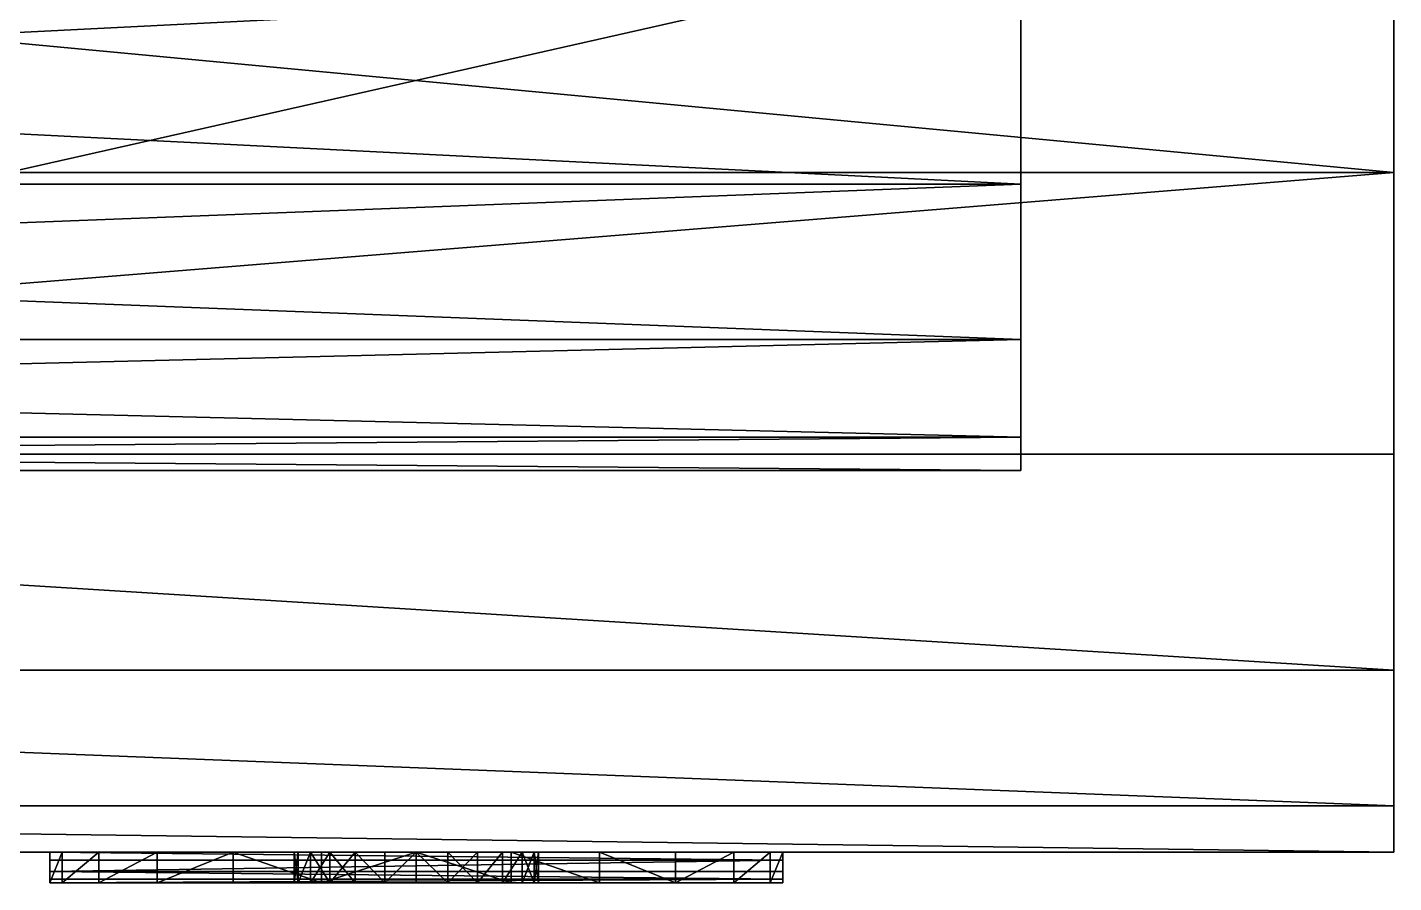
# Model space of a CAD drawing. Header units: inches. Extents: x -12 to 148, y 134 to 270.
# Drawn here: x 58.29 to 62.764, y 159.534 to 162.335 of the extents above; entities that cross this region are included whole.
import ezdxf

# ---------------------------------------------------------------- set-up
doc = ezdxf.new("R2010")
doc.units = ezdxf.units.IN
doc.header["$MEASUREMENT"] = 0

# ---------------------------------------------------------------- blocks, each defined once
blk = doc.blocks.new('Group_1')
for p, q in [((89, 144.005, 40), (56.5, 144.005, 40)), ((66.75, 144.005, 137.838), (66.75, 30, 137.838)), ((75.966, 144.005, 130.766), (75.966, 30, 130.766)), ((83.038, 144.005, 121.55), (83.038, 30, 121.55)), ((87.484, 144.005, 110.817), (87.484, 30, 110.817)), ((89, 0, 40), (89, 144.005, 40)), ((89, 144.005, 99.3), (89, 30, 99.3)), ((89, 144.005, 40), (89, 144.005, 99.3)), ((67.127, 0, 76.673), (67.127, 131.8, 76.673)), ((67.127, 0, 121.927), (67.127, 131.8, 121.927)), ((72.213, 0, 83.3), (72.213, 131.8, 83.3)), ((72.213, 0, 115.3), (72.213, 131.8, 115.3)), ((75.41, 0, 107.582), (75.41, 131.8, 107.582)), ((75.41, 0, 91.018), (75.41, 131.8, 91.018)), ((76.5, 0, 99.3), (76.5, 131.8, 99.3)), ((89, 124.005, 12), (90, 124.005, 12)), ((89, 124.005, 12), (89, 124.005, 79.752)), ((89, 124.005, 79.752), (89, 100.005, 79.752)), ((89.26, 124.005, 79.564), (89.26, 100.005, 79.564)), ((89.636, 124.005, 79.111), (89.636, 100.005, 79.111)), ((89.888, 124.005, 78.578), (89.888, 100.005, 78.578)), ((90, 124.005, 12), (90, 124.005, 78)), ((90, 124.005, 78), (90, 100.005, 78)), ((89, 123.596, 8.894), (90, 123.596, 8.894)), ((89, 122.397, 6), (90, 122.397, 6)), ((89, 120.49, 3.515), (90, 120.49, 3.515)), ((89, 118.005, 1.608), (90, 118.005, 1.608)), ((90, 116.005, 12), (89, 116.005, 12)), ((89, 116.005, 12), (89, 115.869, 13.035)), ((89, 115.869, 10.965), (89, 116.005, 12)), ((90, 115.869, 13.035), (89, 115.869, 13.035)), ((90, 115.869, 10.965), (89, 115.869, 10.965)), ((89, 115.469, 10), (89, 115.869, 10.965)), ((89, 115.869, 13.035), (89, 115.469, 14)), ((90, 115.469, 10), (89, 115.469, 10)), ((89, 114.833, 9.172), (89, 115.469, 10)), ((89, 115.469, 14), (89, 114.833, 14.828)), ((90, 115.469, 14), (89, 115.469, 14)), ((89, 115.111, 0.409), (90, 115.111, 0.409)), ((90, 114.833, 9.172), (89, 114.833, 9.172)), ((89, 114.005, 8.536), (89, 114.833, 9.172)), ((89, 114.833, 14.828), (89, 114.005, 15.464)), ((90, 114.833, 14.828), (89, 114.833, 14.828)), ((90, 114.005, 8.536), (89, 114.005, 8.536)), ((89, 113.04, 8.136), (89, 114.005, 8.536)), ((89, 114.005, 15.464), (89, 113.04, 15.864)), ((90, 114.005, 15.464), (89, 114.005, 15.464)), ((90, 113.04, 8.136), (89, 113.04, 8.136)), ((89, 112.005, 8), (89, 113.04, 8.136)), ((89, 113.04, 15.864), (89, 112.005, 16)), ((90, 113.04, 15.864), (89, 113.04, 15.864)), ((89, 112.005), (90, 112.005)), ((89, 110.97, 8.136), (89, 112.005, 8)), ((89, 112.005, 16), (89, 110.97, 15.864)), ((90, 112.005, 8), (89, 112.005, 8)), ((90, 112.005, 16), (89, 112.005, 16)), ((89, 110.005, 8.536), (89, 110.97, 8.136)), ((89, 110.97, 15.864), (89, 110.005, 15.464)), ((90, 110.97, 8.136), (89, 110.97, 8.136)), ((90, 110.97, 15.864), (89, 110.97, 15.864)), ((89, 109.177, 9.172), (89, 110.005, 8.536)), ((90, 110.005, 8.536), (89, 110.005, 8.536)), ((89, 110.005, 15.464), (89, 109.177, 14.828)), ((90, 110.005, 15.464), (89, 110.005, 15.464)), ((90, 109.177, 14.828), (89, 109.177, 14.828)), ((89, 109.177, 14.828), (89, 108.541, 14)), ((90, 109.177, 9.172), (89, 109.177, 9.172)), ((89, 108.541, 10), (89, 109.177, 9.172)), ((89, 108.899, 0.409), (90, 108.899, 0.409)), ((90, 108.541, 14), (89, 108.541, 14)), ((89, 108.541, 14), (89, 108.141, 13.035)), ((89, 108.141, 10.965), (89, 108.541, 10)), ((90, 108.541, 10), (89, 108.541, 10)), ((90, 108.141, 13.035), (89, 108.141, 13.035)), ((89, 108.141, 13.035), (89, 108.005, 12)), ((89, 108.005, 12), (89, 108.141, 10.965)), ((90, 108.141, 10.965), (89, 108.141, 10.965)), ((90, 108.005, 12), (89, 108.005, 12)), ((89, 106.005, 1.608), (90, 106.005, 1.608)), ((89, 103.52, 3.515), (90, 103.52, 3.515)), ((89, 101.613, 6), (90, 101.613, 6)), ((89, 100.414, 8.894), (90, 100.414, 8.894)), ((89, 100.005, 12), (90, 100.005, 12)), ((89, 100.005, 12), (89, 100.005, 79.752)), ((90, 100.005, 12), (90, 100.005, 78))]:
    blk.add_line(p, q)
at = {"extrusion": (0, -1, 7.58936e-17)}
blk.add_circle((44.5, 99.3, -131.8), 32, dxfattribs=at)
at = {"extrusion": (1, -1.11022e-16, 0)}
blk.add_circle((112.005, 12, 90), 4, dxfattribs=at)
at = {"extrusion": (0, 1, 0)}
blk.add_arc((-44.5, 99.3, 144.005), 44.5, 0, 180, dxfattribs=at)
at = {"extrusion": (1, 0, 0)}
blk.add_arc((112.005, 12, 89), 12, 180, 0, dxfattribs=at)
at = {"extrusion": (-3.89061e-14, -1, 7.67489e-15)}
blk.add_arc((87.65, 77.845, -124.005), 2.355, 3.7764, 54.7095, dxfattribs=at)
at = {"extrusion": (1, 3.75996e-15, 0)}
blk.add_arc((112.005, 12, 90), 12, 180, 0, dxfattribs=at)
at = {"extrusion": (1.84433e-14, -1, 1.14603e-14)}
blk.add_arc((87.65, 77.845, -100.005), 2.355, 3.7764, 54.7095, dxfattribs=at)
mesh = blk.add_polyface()
corners = [(0, 144.005, 99.3), (32.5, 144.005, 40), (0, 144.005, 40), (32.5, 144.005, 90.184), (31.336, 144.005, 91.7), (29.818, 144.005, 95.366), (29.3, 144.005, 99.3), (1.516, 144.005, 110.817), (29.818, 144.005, 103.234), (31.336, 144.005, 106.9), (33.752, 144.005, 110.048), (36.9, 144.005, 112.464), (5.962, 144.005, 121.55), (40.566, 144.005, 113.982), (44.5, 144.005, 114.5), (56.5, 144.005, 90.184), (89, 144.005, 40), (56.5, 144.005, 40), (89, 144.005, 99.3), (57.664, 144.005, 91.7), (59.182, 144.005, 95.366), (59.7, 144.005, 99.3), (59.182, 144.005, 103.234), (87.484, 144.005, 110.817), (57.664, 144.005, 106.9), (55.248, 144.005, 110.048), (52.1, 144.005, 112.464), (83.038, 144.005, 121.55), (48.434, 144.005, 113.982), (13.034, 144.005, 130.766), (75.966, 144.005, 130.766), (22.25, 144.005, 137.838), (66.75, 144.005, 137.838), (32.983, 144.005, 142.284), (56.017, 144.005, 142.284), (44.5, 144.005, 143.8)]
mesh.append_faces([[corners[k] for k in face] for face in [(0, 1, 2), (15, 16, 17), (34, 33, 35)]], dxfattribs={"vtx0": -1})
mesh.append_faces([[corners[k] for k in face] for face in [(1, 0, 3), (3, 0, 4), (4, 0, 5), (5, 0, 6), (6, 7, 8), (8, 7, 9), (9, 7, 10), (10, 7, 11), (11, 12, 13), (13, 12, 14), (16, 15, 18), (18, 22, 23), (23, 26, 27), (27, 29, 30), (30, 31, 32), (32, 33, 34)]], dxfattribs={"vtx0": -1, "vtx1": -1})
mesh.append_faces([[corners[k] for k in face] for face in [(27, 14, 12)]], dxfattribs={"vtx0": -1, "vtx1": -1, "vtx2": -1})
mesh.append_faces([[corners[k] for k in face] for face in [(6, 0, 7), (11, 7, 12), (18, 15, 19), (18, 19, 20), (18, 20, 21), (18, 21, 22), (23, 22, 24), (23, 24, 25), (23, 25, 26), (27, 26, 28), (27, 28, 14), (27, 12, 29), (30, 29, 31), (32, 31, 33)]], dxfattribs={"vtx0": -1, "vtx2": -1})
mesh = blk.add_polyface()
corners = [(89, 0, 40), (0, 144.005, 40), (0, 0, 40), (32.5, 144.005, 40), (56.5, 144.005, 40), (89, 144.005, 40)]
mesh.append_faces([[corners[k] for k in face] for face in [(0, 1, 2), (4, 0, 5)]], dxfattribs={"vtx0": -1})
mesh.append_faces([[corners[k] for k in face] for face in [(1, 0, 3), (3, 0, 4)]], dxfattribs={"vtx0": -1, "vtx1": -1})
mesh = blk.add_polyface()
corners = [(56.017, 30, 142.284), (66.75, 144.005, 137.838), (56.017, 144.005, 142.284), (66.75, 30, 137.838)]
mesh.append_faces([[corners[k] for k in face] for face in [(0, 1, 2), (1, 0, 3)]], dxfattribs={"vtx0": -1})
mesh = blk.add_polyface()
corners = [(75.966, 30, 130.766), (66.75, 144.005, 137.838), (66.75, 30, 137.838), (75.966, 144.005, 130.766)]
mesh.append_faces([[corners[k] for k in face] for face in [(0, 1, 2), (1, 0, 3)]], dxfattribs={"vtx0": -1})
mesh = blk.add_polyface()
corners = [(83.038, 144.005, 121.55), (75.966, 30, 130.766), (83.038, 30, 121.55), (75.966, 144.005, 130.766)]
mesh.append_faces([[corners[k] for k in face] for face in [(0, 1, 2), (1, 0, 3)]], dxfattribs={"vtx0": -1})
mesh = blk.add_polyface()
corners = [(87.484, 144.005, 110.817), (83.038, 30, 121.55), (87.484, 30, 110.817), (83.038, 144.005, 121.55)]
mesh.append_faces([[corners[k] for k in face] for face in [(0, 1, 2), (1, 0, 3)]], dxfattribs={"vtx0": -1})
mesh = blk.add_polyface()
corners = [(89, 144.005, 99.3), (87.484, 30, 110.817), (89, 30, 99.3), (87.484, 144.005, 110.817)]
mesh.append_faces([[corners[k] for k in face] for face in [(0, 1, 2), (1, 0, 3)]], dxfattribs={"vtx0": -1})
mesh = blk.add_polyface()
corners = [(89, 0, 40), (89, 30, 99.3), (89, 0, 147), (89, 144.005, 40), (89, 144.005, 99.3), (89, 30, 147)]
mesh.append_faces([[corners[k] for k in face] for face in [(1, 3, 4)]], dxfattribs={"vtx0": -1})
mesh.append_faces([[corners[k] for k in face] for face in [(0, 1, 2)]], dxfattribs={"vtx0": -1, "vtx1": -1})
mesh.append_faces([[corners[k] for k in face] for face in [(1, 0, 3)]], dxfattribs={"vtx0": -1, "vtx2": -1})
mesh.append_faces([[corners[k] for k in face] for face in [(5, 2, 1)]], dxfattribs={"vtx1": -1})
mesh = blk.add_polyface()
corners = [(52.782, 131.8, 68.39), (36.218, 131.8, 68.39), (44.5, 131.8, 67.3), (60.5, 131.8, 71.587), (28.5, 131.8, 71.587), (67.127, 131.8, 76.673), (21.873, 131.8, 76.673), (72.213, 131.8, 83.3), (16.787, 131.8, 83.3), (45.63, 131.8, 86.816), (75.41, 131.8, 91.018), (48.822, 131.8, 87.533), (51.721, 131.8, 89.053), (54.127, 131.8, 91.271), (76.5, 131.8, 99.3), (55.877, 131.8, 94.036), (56.851, 131.8, 97.16), (56.984, 131.8, 100.43), (75.41, 131.8, 107.582), (56.267, 131.8, 103.622), (54.747, 131.8, 106.521), (52.529, 131.8, 108.927), (72.213, 131.8, 115.3), (49.764, 131.8, 110.677), (46.64, 131.8, 111.651), (43.37, 131.8, 111.784), (42.36, 131.8, 86.949), (13.59, 131.8, 91.018), (39.236, 131.8, 87.923), (36.471, 131.8, 89.673), (34.253, 131.8, 92.079), (12.5, 131.8, 99.3), (32.733, 131.8, 94.978), (32.016, 131.8, 98.17), (32.149, 131.8, 101.44), (13.59, 131.8, 107.582), (33.123, 131.8, 104.564), (34.873, 131.8, 107.329), (37.279, 131.8, 109.547), (16.787, 131.8, 115.3), (40.178, 131.8, 111.067), (67.127, 131.8, 121.927), (21.873, 131.8, 121.927), (60.5, 131.8, 127.013), (28.5, 131.8, 127.013), (52.782, 131.8, 130.21), (36.218, 131.8, 130.21), (44.5, 131.8, 131.3)]
mesh.append_faces([[corners[k] for k in face] for face in [(0, 1, 2), (46, 45, 47)]], dxfattribs={"vtx0": -1})
mesh.append_faces([[corners[k] for k in face] for face in [(1, 3, 4), (4, 5, 6), (6, 7, 8), (9, 10, 11), (11, 10, 12), (12, 10, 13), (13, 14, 15), (15, 14, 16), (16, 14, 17), (17, 18, 19), (19, 18, 20), (20, 18, 21), (21, 22, 23), (23, 22, 24), (24, 22, 25), (8, 26, 27), (26, 8, 9), (27, 30, 31), (31, 34, 35), (35, 38, 39), (39, 41, 42), (42, 43, 44), (44, 45, 46)]], dxfattribs={"vtx0": -1, "vtx1": -1})
mesh.append_faces([[corners[k] for k in face] for face in [(8, 7, 9), (39, 25, 22)]], dxfattribs={"vtx0": -1, "vtx1": -1, "vtx2": -1})
mesh.append_faces([[corners[k] for k in face] for face in [(1, 0, 3), (4, 3, 5), (6, 5, 7), (9, 7, 10), (13, 10, 14), (17, 14, 18), (21, 18, 22), (27, 26, 28), (27, 28, 29), (27, 29, 30), (31, 30, 32), (31, 32, 33), (31, 33, 34), (35, 34, 36), (35, 36, 37), (35, 37, 38), (39, 38, 40), (39, 40, 25), (39, 22, 41), (42, 41, 43), (44, 43, 45)]], dxfattribs={"vtx0": -1, "vtx2": -1})
mesh = blk.add_polyface()
corners = [(67.127, 0, 76.673), (60.5, 131.8, 71.587), (60.5, 0, 71.587), (67.127, 131.8, 76.673)]
mesh.append_faces([[corners[k] for k in face] for face in [(0, 1, 2), (1, 0, 3)]], dxfattribs={"vtx0": -1})
mesh = blk.add_polyface()
corners = [(67.127, 131.8, 121.927), (60.5, 0, 127.013), (60.5, 131.8, 127.013), (67.127, 0, 121.927)]
mesh.append_faces([[corners[k] for k in face] for face in [(0, 1, 2), (1, 0, 3)]], dxfattribs={"vtx0": -1})
mesh = blk.add_polyface()
corners = [(72.213, 0, 83.3), (67.127, 131.8, 76.673), (67.127, 0, 76.673), (72.213, 131.8, 83.3)]
mesh.append_faces([[corners[k] for k in face] for face in [(0, 1, 2), (1, 0, 3)]], dxfattribs={"vtx0": -1})
mesh = blk.add_polyface()
corners = [(67.127, 0, 121.927), (72.213, 131.8, 115.3), (72.213, 0, 115.3), (67.127, 131.8, 121.927)]
mesh.append_faces([[corners[k] for k in face] for face in [(0, 1, 2), (1, 0, 3)]], dxfattribs={"vtx0": -1})
mesh = blk.add_polyface()
corners = [(75.41, 0, 91.018), (72.213, 131.8, 83.3), (72.213, 0, 83.3), (75.41, 131.8, 91.018)]
mesh.append_faces([[corners[k] for k in face] for face in [(0, 1, 2), (1, 0, 3)]], dxfattribs={"vtx0": -1})
mesh = blk.add_polyface()
corners = [(72.213, 0, 115.3), (75.41, 131.8, 107.582), (75.41, 0, 107.582), (72.213, 131.8, 115.3)]
mesh.append_faces([[corners[k] for k in face] for face in [(0, 1, 2), (1, 0, 3)]], dxfattribs={"vtx0": -1})
mesh = blk.add_polyface()
corners = [(75.41, 0, 107.582), (76.5, 131.8, 99.3), (76.5, 0, 99.3), (75.41, 131.8, 107.582)]
mesh.append_faces([[corners[k] for k in face] for face in [(0, 1, 2), (1, 0, 3)]], dxfattribs={"vtx0": -1})
mesh = blk.add_polyface()
corners = [(76.5, 0, 99.3), (75.41, 131.8, 91.018), (75.41, 0, 91.018), (76.5, 131.8, 99.3)]
mesh.append_faces([[corners[k] for k in face] for face in [(0, 1, 2), (1, 0, 3)]], dxfattribs={"vtx0": -1})
mesh = blk.add_polyface()
corners = [(89, 124.005, 79.752), (90, 124.005, 12), (89, 124.005, 12), (90, 124.005, 78), (89.888, 124.005, 78.578), (89.636, 124.005, 79.111), (89.26, 124.005, 79.564)]
mesh.append_faces([[corners[k] for k in face] for face in [(0, 1, 2), (5, 0, 6)]], dxfattribs={"vtx0": -1})
mesh.append_faces([[corners[k] for k in face] for face in [(1, 0, 3), (3, 0, 4), (4, 0, 5)]], dxfattribs={"vtx0": -1, "vtx1": -1})
mesh = blk.add_polyface()
corners = [(89, 124.005, 12), (90, 123.596, 8.894), (89, 123.596, 8.894), (90, 124.005, 12)]
mesh.append_faces([[corners[k] for k in face] for face in [(0, 1, 2), (1, 0, 3)]], dxfattribs={"vtx0": -1})
mesh = blk.add_polyface()
corners = [(89, 100.005, 79.752), (89, 100.414, 8.894), (89, 100.005, 12), (89, 124.005, 79.752), (89, 101.613, 6), (89, 103.52, 3.515), (89, 108.141, 13.035), (89, 106.005, 1.608), (89, 108.005, 12), (89, 108.541, 14), (89, 109.177, 14.828), (89, 110.005, 15.464), (89, 110.97, 15.864), (89, 112.005, 16), (89, 113.04, 15.864), (89, 114.005, 15.464), (89, 114.833, 14.828), (89, 115.469, 14), (89, 115.869, 13.035), (89, 116.005, 12), (89, 118.005, 1.608), (89, 120.49, 3.515), (89, 122.397, 6), (89, 123.596, 8.894), (89, 124.005, 12), (89, 108.899, 0.409), (89, 108.141, 10.965), (89, 108.541, 10), (89, 109.177, 9.172), (89, 112.005), (89, 110.005, 8.536), (89, 110.97, 8.136), (89, 112.005, 8), (89, 113.04, 8.136), (89, 115.111, 0.409), (89, 114.005, 8.536), (89, 114.833, 9.172), (89, 115.469, 10), (89, 115.869, 10.965)]
mesh.append_faces([[corners[k] for k in face] for face in [(0, 1, 2), (23, 3, 24)]], dxfattribs={"vtx0": -1})
mesh.append_faces([[corners[k] for k in face] for face in [(1, 3, 4), (4, 3, 5), (5, 6, 7), (6, 3, 9), (9, 3, 10), (10, 3, 11), (11, 3, 12), (12, 3, 13), (13, 3, 14), (14, 3, 15), (15, 3, 16), (16, 3, 17), (17, 3, 18), (18, 3, 19), (20, 3, 21), (21, 3, 22), (22, 3, 23), (25, 28, 29), (29, 33, 34), (34, 37, 20)]], dxfattribs={"vtx0": -1, "vtx1": -1})
mesh.append_faces([[corners[k] for k in face] for face in [(5, 3, 6), (19, 3, 20)]], dxfattribs={"vtx0": -1, "vtx1": -1, "vtx2": -1})
mesh.append_faces([[corners[k] for k in face] for face in [(1, 0, 3), (7, 6, 8), (8, 25, 7), (25, 8, 26), (25, 26, 27), (25, 27, 28), (29, 28, 30), (29, 30, 31), (29, 31, 32), (29, 32, 33), (34, 33, 35), (34, 35, 36), (34, 36, 37), (20, 37, 38), (20, 38, 19)]], dxfattribs={"vtx0": -1, "vtx2": -1})
mesh = blk.add_polyface()
corners = [(89, 100.005, 79.752), (89.26, 124.005, 79.564), (89, 124.005, 79.752), (89.26, 100.005, 79.564)]
mesh.append_faces([[corners[k] for k in face] for face in [(0, 1, 2), (1, 0, 3)]], dxfattribs={"vtx0": -1})
mesh = blk.add_polyface()
corners = [(89.636, 100.005, 79.111), (89.26, 124.005, 79.564), (89.26, 100.005, 79.564), (89.636, 124.005, 79.111)]
mesh.append_faces([[corners[k] for k in face] for face in [(0, 1, 2), (1, 0, 3)]], dxfattribs={"vtx0": -1})
mesh = blk.add_polyface()
corners = [(89.888, 124.005, 78.578), (89.636, 100.005, 79.111), (89.888, 100.005, 78.578), (89.636, 124.005, 79.111)]
mesh.append_faces([[corners[k] for k in face] for face in [(0, 1, 2), (1, 0, 3)]], dxfattribs={"vtx0": -1})
mesh = blk.add_polyface()
corners = [(90, 100.005, 78), (89.888, 124.005, 78.578), (89.888, 100.005, 78.578), (90, 124.005, 78)]
mesh.append_faces([[corners[k] for k in face] for face in [(0, 1, 2), (1, 0, 3)]], dxfattribs={"vtx0": -1})
mesh = blk.add_polyface()
corners = [(90, 108.899, 0.409), (90, 108.005, 12), (90, 106.005, 1.608), (90, 108.141, 10.965), (90, 108.541, 10), (90, 109.177, 9.172), (90, 112.005), (90, 110.005, 8.536), (90, 110.97, 8.136), (90, 112.005, 8), (90, 115.111, 0.409), (90, 113.04, 8.136), (90, 114.005, 8.536), (90, 114.833, 9.172), (90, 115.469, 10), (90, 118.005, 1.608), (90, 115.869, 10.965), (90, 116.005, 12), (90, 100.414, 8.894), (90, 100.005, 78), (90, 100.005, 12), (90, 124.005, 78), (90, 101.613, 6), (90, 103.52, 3.515), (90, 108.141, 13.035), (90, 108.541, 14), (90, 109.177, 14.828), (90, 110.005, 15.464), (90, 110.97, 15.864), (90, 112.005, 16), (90, 113.04, 15.864), (90, 114.005, 15.464), (90, 114.833, 14.828), (90, 115.469, 14), (90, 115.869, 13.035), (90, 120.49, 3.515), (90, 122.397, 6), (90, 123.596, 8.894), (90, 124.005, 12)]
mesh.append_faces([[corners[k] for k in face] for face in [(18, 19, 20), (21, 37, 38)]], dxfattribs={"vtx0": -1})
mesh.append_faces([[corners[k] for k in face] for face in [(0, 1, 2), (1, 0, 3), (3, 0, 4), (4, 0, 5), (5, 6, 7), (7, 6, 8), (8, 6, 9), (9, 10, 11), (11, 10, 12), (12, 10, 13), (13, 10, 14), (14, 15, 16), (16, 15, 17), (19, 18, 21), (24, 2, 1)]], dxfattribs={"vtx0": -1, "vtx1": -1})
mesh.append_faces([[corners[k] for k in face] for face in [(21, 23, 24), (21, 17, 15)]], dxfattribs={"vtx0": -1, "vtx1": -1, "vtx2": -1})
mesh.append_faces([[corners[k] for k in face] for face in [(5, 0, 6), (9, 6, 10), (14, 10, 15), (21, 18, 22), (21, 22, 23), (24, 23, 2), (21, 24, 25), (21, 25, 26), (21, 26, 27), (21, 27, 28), (21, 28, 29), (21, 29, 30), (21, 30, 31), (21, 31, 32), (21, 32, 33), (21, 33, 34), (21, 34, 17), (21, 15, 35), (21, 35, 36), (21, 36, 37)]], dxfattribs={"vtx0": -1, "vtx2": -1})
mesh = blk.add_polyface()
corners = [(89, 123.596, 8.894), (90, 122.397, 6), (89, 122.397, 6), (90, 123.596, 8.894)]
mesh.append_faces([[corners[k] for k in face] for face in [(0, 1, 2), (1, 0, 3)]], dxfattribs={"vtx0": -1})
mesh = blk.add_polyface()
corners = [(89, 122.397, 6), (90, 120.49, 3.515), (89, 120.49, 3.515), (90, 122.397, 6)]
mesh.append_faces([[corners[k] for k in face] for face in [(0, 1, 2), (1, 0, 3)]], dxfattribs={"vtx0": -1})
mesh = blk.add_polyface()
corners = [(90, 120.49, 3.515), (89, 118.005, 1.608), (89, 120.49, 3.515), (90, 118.005, 1.608)]
mesh.append_faces([[corners[k] for k in face] for face in [(0, 1, 2), (1, 0, 3)]], dxfattribs={"vtx0": -1})
mesh = blk.add_polyface()
corners = [(90, 118.005, 1.608), (89, 115.111, 0.409), (89, 118.005, 1.608), (90, 115.111, 0.409)]
mesh.append_faces([[corners[k] for k in face] for face in [(0, 1, 2), (1, 0, 3)]], dxfattribs={"vtx0": -1})
mesh = blk.add_polyface()
corners = [(89, 115.869, 13.035), (90, 116.005, 12), (89, 116.005, 12), (90, 115.869, 13.035)]
mesh.append_faces([[corners[k] for k in face] for face in [(0, 1, 2), (1, 0, 3)]], dxfattribs={"vtx0": -1})
mesh = blk.add_polyface()
corners = [(89, 116.005, 12), (90, 115.869, 10.965), (89, 115.869, 10.965), (90, 116.005, 12)]
mesh.append_faces([[corners[k] for k in face] for face in [(0, 1, 2), (1, 0, 3)]], dxfattribs={"vtx0": -1})
mesh = blk.add_polyface()
corners = [(89, 115.869, 10.965), (90, 115.469, 10), (89, 115.469, 10), (90, 115.869, 10.965)]
mesh.append_faces([[corners[k] for k in face] for face in [(0, 1, 2), (1, 0, 3)]], dxfattribs={"vtx0": -1})
mesh = blk.add_polyface()
corners = [(89, 115.469, 14), (90, 115.869, 13.035), (89, 115.869, 13.035), (90, 115.469, 14)]
mesh.append_faces([[corners[k] for k in face] for face in [(0, 1, 2), (1, 0, 3)]], dxfattribs={"vtx0": -1})
mesh = blk.add_polyface()
corners = [(89, 115.469, 10), (90, 114.833, 9.172), (89, 114.833, 9.172), (90, 115.469, 10)]
mesh.append_faces([[corners[k] for k in face] for face in [(0, 1, 2), (1, 0, 3)]], dxfattribs={"vtx0": -1})
mesh = blk.add_polyface()
corners = [(89, 115.469, 14), (90, 114.833, 14.828), (90, 115.469, 14), (89, 114.833, 14.828)]
mesh.append_faces([[corners[k] for k in face] for face in [(0, 1, 2), (1, 0, 3)]], dxfattribs={"vtx0": -1})
mesh = blk.add_polyface()
corners = [(90, 115.111, 0.409), (89, 112.005), (89, 115.111, 0.409), (90, 112.005)]
mesh.append_faces([[corners[k] for k in face] for face in [(0, 1, 2), (1, 0, 3)]], dxfattribs={"vtx0": -1})
mesh = blk.add_polyface()
corners = [(89, 114.833, 9.172), (90, 114.005, 8.536), (89, 114.005, 8.536), (90, 114.833, 9.172)]
mesh.append_faces([[corners[k] for k in face] for face in [(0, 1, 2), (1, 0, 3)]], dxfattribs={"vtx0": -1})
mesh = blk.add_polyface()
corners = [(90, 114.005, 15.464), (89, 114.833, 14.828), (89, 114.005, 15.464), (90, 114.833, 14.828)]
mesh.append_faces([[corners[k] for k in face] for face in [(0, 1, 2), (1, 0, 3)]], dxfattribs={"vtx0": -1})
mesh = blk.add_polyface()
corners = [(90, 114.005, 8.536), (89, 113.04, 8.136), (89, 114.005, 8.536), (90, 113.04, 8.136)]
mesh.append_faces([[corners[k] for k in face] for face in [(0, 1, 2), (1, 0, 3)]], dxfattribs={"vtx0": -1})
mesh = blk.add_polyface()
corners = [(90, 113.04, 15.864), (89, 114.005, 15.464), (89, 113.04, 15.864), (90, 114.005, 15.464)]
mesh.append_faces([[corners[k] for k in face] for face in [(0, 1, 2), (1, 0, 3)]], dxfattribs={"vtx0": -1})
mesh = blk.add_polyface()
corners = [(90, 113.04, 8.136), (89, 112.005, 8), (89, 113.04, 8.136), (90, 112.005, 8)]
mesh.append_faces([[corners[k] for k in face] for face in [(0, 1, 2), (1, 0, 3)]], dxfattribs={"vtx0": -1})
mesh = blk.add_polyface()
corners = [(89, 112.005, 16), (90, 113.04, 15.864), (89, 113.04, 15.864), (90, 112.005, 16)]
mesh.append_faces([[corners[k] for k in face] for face in [(0, 1, 2), (1, 0, 3)]], dxfattribs={"vtx0": -1})
mesh = blk.add_polyface()
corners = [(89, 112.005), (90, 108.899, 0.409), (89, 108.899, 0.409), (90, 112.005)]
mesh.append_faces([[corners[k] for k in face] for face in [(0, 1, 2), (1, 0, 3)]], dxfattribs={"vtx0": -1})
mesh = blk.add_polyface()
corners = [(89, 112.005, 8), (90, 110.97, 8.136), (89, 110.97, 8.136), (90, 112.005, 8)]
mesh.append_faces([[corners[k] for k in face] for face in [(0, 1, 2), (1, 0, 3)]], dxfattribs={"vtx0": -1})
mesh = blk.add_polyface()
corners = [(90, 110.97, 15.864), (89, 112.005, 16), (89, 110.97, 15.864), (90, 112.005, 16)]
mesh.append_faces([[corners[k] for k in face] for face in [(0, 1, 2), (1, 0, 3)]], dxfattribs={"vtx0": -1})
mesh = blk.add_polyface()
corners = [(90, 110.97, 8.136), (89, 110.005, 8.536), (89, 110.97, 8.136), (90, 110.005, 8.536)]
mesh.append_faces([[corners[k] for k in face] for face in [(0, 1, 2), (1, 0, 3)]], dxfattribs={"vtx0": -1})
mesh = blk.add_polyface()
corners = [(89, 110.005, 15.464), (90, 110.97, 15.864), (89, 110.97, 15.864), (90, 110.005, 15.464)]
mesh.append_faces([[corners[k] for k in face] for face in [(0, 1, 2), (1, 0, 3)]], dxfattribs={"vtx0": -1})
mesh = blk.add_polyface()
corners = [(90, 110.005, 8.536), (89, 109.177, 9.172), (89, 110.005, 8.536), (90, 109.177, 9.172)]
mesh.append_faces([[corners[k] for k in face] for face in [(0, 1, 2), (1, 0, 3)]], dxfattribs={"vtx0": -1})
mesh = blk.add_polyface()
corners = [(90, 109.177, 14.828), (89, 110.005, 15.464), (89, 109.177, 14.828), (90, 110.005, 15.464)]
mesh.append_faces([[corners[k] for k in face] for face in [(0, 1, 2), (1, 0, 3)]], dxfattribs={"vtx0": -1})
mesh = blk.add_polyface()
corners = [(90, 109.177, 14.828), (89, 108.541, 14), (90, 108.541, 14), (89, 109.177, 14.828)]
mesh.append_faces([[corners[k] for k in face] for face in [(0, 1, 2), (1, 0, 3)]], dxfattribs={"vtx0": -1})
mesh = blk.add_polyface()
corners = [(90, 108.541, 10), (89, 109.177, 9.172), (90, 109.177, 9.172), (89, 108.541, 10)]
mesh.append_faces([[corners[k] for k in face] for face in [(0, 1, 2), (1, 0, 3)]], dxfattribs={"vtx0": -1})
mesh = blk.add_polyface()
corners = [(90, 108.899, 0.409), (89, 106.005, 1.608), (89, 108.899, 0.409), (90, 106.005, 1.608)]
mesh.append_faces([[corners[k] for k in face] for face in [(0, 1, 2), (1, 0, 3)]], dxfattribs={"vtx0": -1})
mesh = blk.add_polyface()
corners = [(90, 108.141, 13.035), (89, 108.541, 14), (89, 108.141, 13.035), (90, 108.541, 14)]
mesh.append_faces([[corners[k] for k in face] for face in [(0, 1, 2), (1, 0, 3)]], dxfattribs={"vtx0": -1})
mesh = blk.add_polyface()
corners = [(90, 108.141, 10.965), (89, 108.541, 10), (90, 108.541, 10), (89, 108.141, 10.965)]
mesh.append_faces([[corners[k] for k in face] for face in [(0, 1, 2), (1, 0, 3)]], dxfattribs={"vtx0": -1})
mesh = blk.add_polyface()
corners = [(90, 108.005, 12), (89, 108.141, 10.965), (90, 108.141, 10.965), (89, 108.005, 12)]
mesh.append_faces([[corners[k] for k in face] for face in [(0, 1, 2), (1, 0, 3)]], dxfattribs={"vtx0": -1})
mesh = blk.add_polyface()
corners = [(90, 108.141, 13.035), (89, 108.005, 12), (90, 108.005, 12), (89, 108.141, 13.035)]
mesh.append_faces([[corners[k] for k in face] for face in [(0, 1, 2), (1, 0, 3)]], dxfattribs={"vtx0": -1})
mesh = blk.add_polyface()
corners = [(89, 106.005, 1.608), (90, 103.52, 3.515), (89, 103.52, 3.515), (90, 106.005, 1.608)]
mesh.append_faces([[corners[k] for k in face] for face in [(0, 1, 2), (1, 0, 3)]], dxfattribs={"vtx0": -1})
mesh = blk.add_polyface()
corners = [(90, 101.613, 6), (89, 103.52, 3.515), (90, 103.52, 3.515), (89, 101.613, 6)]
mesh.append_faces([[corners[k] for k in face] for face in [(0, 1, 2), (1, 0, 3)]], dxfattribs={"vtx0": -1})
mesh = blk.add_polyface()
corners = [(90, 100.414, 8.894), (89, 101.613, 6), (90, 101.613, 6), (89, 100.414, 8.894)]
mesh.append_faces([[corners[k] for k in face] for face in [(0, 1, 2), (1, 0, 3)]], dxfattribs={"vtx0": -1})
mesh = blk.add_polyface()
corners = [(90, 100.005, 12), (89, 100.414, 8.894), (90, 100.414, 8.894), (89, 100.005, 12)]
mesh.append_faces([[corners[k] for k in face] for face in [(0, 1, 2), (1, 0, 3)]], dxfattribs={"vtx0": -1})
mesh = blk.add_polyface()
corners = [(90, 100.005, 78), (89, 100.005, 12), (90, 100.005, 12), (89, 100.005, 79.752), (89.888, 100.005, 78.578), (89.636, 100.005, 79.111), (89.26, 100.005, 79.564)]
mesh.append_faces([[corners[k] for k in face] for face in [(0, 1, 2), (3, 5, 6)]], dxfattribs={"vtx0": -1})
mesh.append_faces([[corners[k] for k in face] for face in [(1, 0, 3)]], dxfattribs={"vtx0": -1, "vtx1": -1})
mesh.append_faces([[corners[k] for k in face] for face in [(3, 0, 4), (3, 4, 5)]], dxfattribs={"vtx0": -1, "vtx2": -1})

msp = doc.modelspace()

# ---------------------------------------------------------------- block references
at = {"color": 5, "xscale": 0.1, "yscale": 0.1, "zscale": 0.1, "rotation": 270}
msp.add_blockref('Group_1', (48.3634, 168.5341, -3.2206), dxfattribs=at)

doc.saveas('drawing.dxf')
